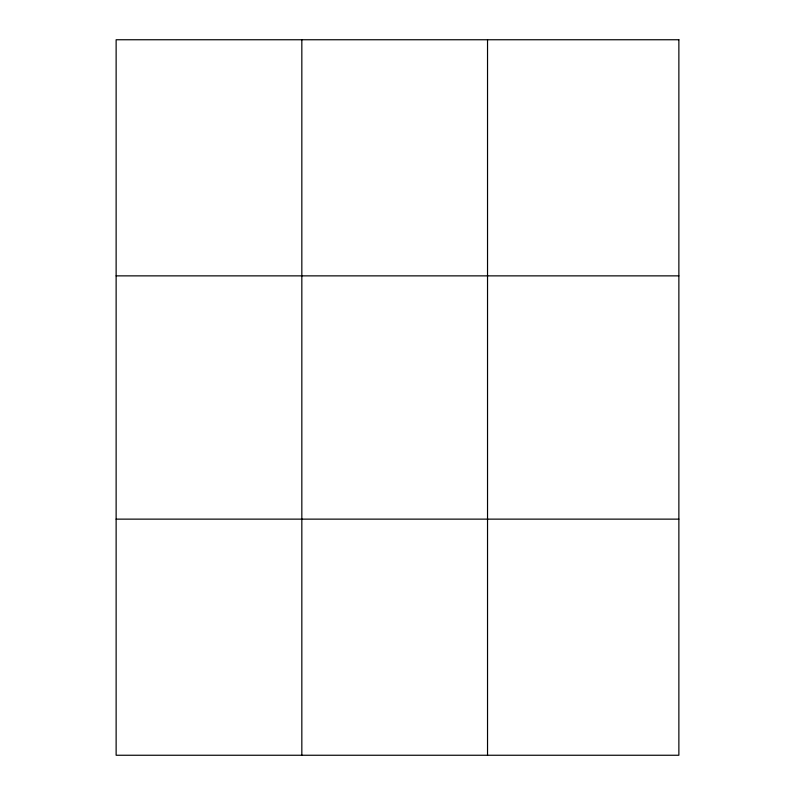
<?xml version="1.0" encoding="UTF-8"?>
<svg xmlns="http://www.w3.org/2000/svg" width="795" height="795" viewBox="0 0 795 795"><rect width="100%" height="100%" fill="white"/><g stroke="black" fill="none" stroke-linecap="round" stroke-linejoin="round"><path stroke-width="1.19" d="M301.832 39.75L301.832 755.25M487.534 39.75L487.534 755.25M116.13 275.865L678.87 275.865M116.13 519.135L678.87 519.135M678.87 39.75L678.87 755.25L116.13 755.25L116.13 39.75L678.87 39.75"/></g></svg>
